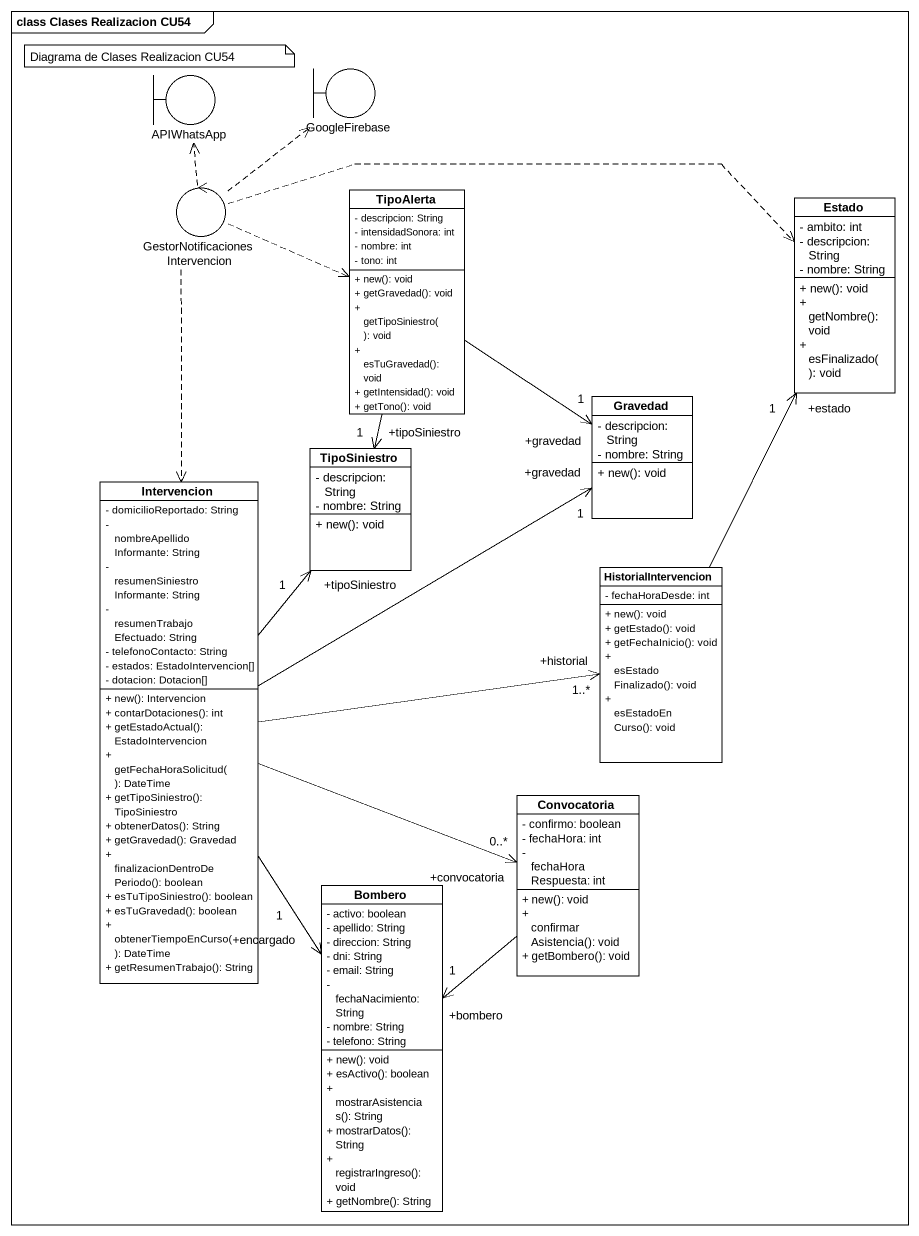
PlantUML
@startuml
mainframe class Clases Realizacion CU54
allowmixing
hide circle
hide empty members
skinparam classAttributeIconSize 0
boundary GoogleFirebase
boundary APIWhatsApp
control "GestorNotificacionesIntervencion" as GestorNotificacionesInterven
class TipoAlerta {
  - descripcion: String
  - intensidadSonora: int
  - nombre: int
  - tono: int
  + new(): void
  + getGravedad(): void
  + getTipoSiniestro(): void
  + esTuGravedad(): void
  + getIntensidad(): void
  + getTono(): void
}
class Estado {
  - ambito: int
  - descripcion: String
  - nombre: String
  + new(): void
  + getNombre(): void
  + esFinalizado(): void
}
class Gravedad {
  - descripcion: String
  - nombre: String
  + new(): void
}
class TipoSiniestro {
  - descripcion: String
  - nombre: String
  + new(): void
}
class Intervencion {
  - domicilioReportado: String
  - nombreApellidoInformante: String
  - resumenSiniestroInformante: String
  - resumenTrabajoEfectuado: String
  - telefonoContacto: String
  - estados: EstadoIntervencion[]
  - dotacion: Dotacion[]
  + new(): Intervencion
  + contarDotaciones(): int
  + getEstadoActual(): EstadoIntervencion
  + getFechaHoraSolicitud(): DateTime
  + getTipoSiniestro(): TipoSiniestro
  + obtenerDatos(): String
  + getGravedad(): Gravedad
  + finalizacionDentroDePeriodo(): boolean
  + esTuTipoSiniestro(): boolean
  + esTuGravedad(): boolean
  + obtenerTiempoEnCurso(): DateTime
  + getResumenTrabajo(): String
}
class HistorialIntervencion {
  - fechaHoraDesde: int
  + new(): void
  + getEstado(): void
  + getFechaInicio(): void
  + esEstadoFinalizado(): void
  + esEstadoEnCurso(): void
}
class Convocatoria {
  - confirmo: boolean
  - fechaHora: int
  - fechaHoraRespuesta: int
  + new(): void
  + confirmarAsistencia(): void
  + getBombero(): void
}
class Bombero {
  - activo: boolean
  - apellido: String
  - direccion: String
  - dni: String
  - email: String
  - fechaNacimiento: String
  - nombre: String
  - telefono: String
  + new(): void
  + esActivo(): boolean
  + mostrarAsistencias(): String
  + mostrarDatos(): String
  + registrarIngreso(): void
  + getNombre(): String
}
GestorNotificacionesInterven .up.> GoogleFirebase
GestorNotificacionesInterven .up.> APIWhatsApp
GestorNotificacionesInterven .right.> TipoAlerta
GestorNotificacionesInterven .right.> Estado
GestorNotificacionesInterven ..> Intervencion
TipoAlerta --> "+gravedad\n1" Gravedad
TipoAlerta --> "+tipoSiniestro\n1" TipoSiniestro
Intervencion -right-> "+gravedad\n1" Gravedad
Intervencion -up-> "+tipoSiniestro\n1" TipoSiniestro
Intervencion -right-> "+historial\n1..*" HistorialIntervencion
Intervencion -right-> "+convocatoria\n0..*" Convocatoria
Intervencion --> "+encargado\n1" Bombero
HistorialIntervencion -up-> "+estado\n1" Estado
Convocatoria --> "+bombero\n1" Bombero
note as N1
  Diagrama de Clases Realizacion CU54
end note
@enduml
